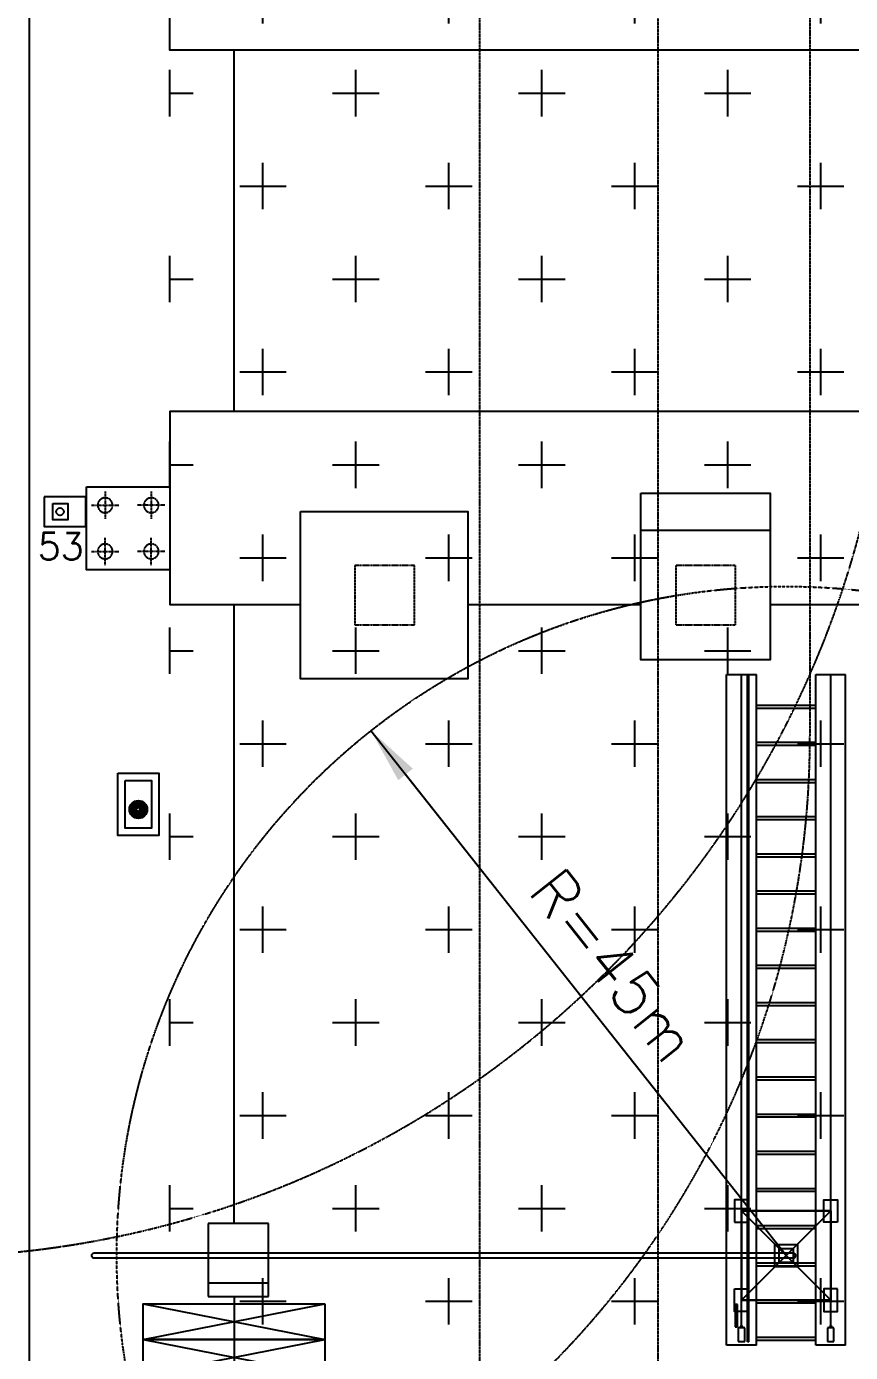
# Model space of a CAD drawing. Header units: inches. Extents: x 2621776591 to 2623670951, y 363331607 to 364354604.
# Drawn here: x 2622798176 to 2622853569, y 363571565 to 363660736 of the extents above; entities that cross this region are included whole.
import ezdxf

# ---------------------------------------------------------------- set-up
doc = ezdxf.new("R2010")
doc.units = ezdxf.units.IN
doc.header["$MEASUREMENT"] = 0
for name, pattern in [('BORDERX2', [3.5, 1, -0.5, 1, -0.5, 0, -0.5]), ('CENTER', [2, 1.25, -0.25, 0.25, -0.25]), ('CENTER2', [1.125, 0.75, -0.125, 0.125, -0.125]), ('HIDDEN', [0.375, 0.25, -0.125]), ('HIDDEN2', [0.1875, 0.125, -0.0625])]:
    doc.linetypes.add(name, pattern=pattern)
for name, color, linetype in [('BOLLARD', 1, 'Continuous'), ('Bollard Nos.', 7, 'Continuous'), ('CAPSTAN', 1, 'Continuous'), ('DIM', 8, 'Continuous'), ('EJECTOR', 6, 'Continuous'), ('PLAN', 2, 'Continuous'), ('RCC SLAB ON WELDING PLANE-1', 2, 'Continuous'), ('ROAD', 2, 'Continuous'), ('TEXT', 7, 'Continuous'), ('TEXT2', 1, 'Continuous'), ('TOWER CRANE POSITION', 90, 'Continuous')]:
    doc.layers.add(name, color=color, linetype=linetype)
doc.layers.add('CRANE', color=7, linetype='Continuous', true_color=0x7f3f7f)
doc.styles.add('ROMANS', font='romans')
doc.dimstyles.new('D1500', dxfattribs={"dimtxt": 3000, "dimasz": 3750, "dimexe": 3000, "dimexo": 3000, "dimgap": 1500, "dimtad": 1, "dimdec": 0, "dimzin": 0, "dimdsep": 46, "dimtxsty": 'ROMANS', "dimcen": 0, "dimclrd": 8, "dimclre": 8, "dimclrt": 1, "dimadec": 0, "dimazin": 0, "dimtfac": 1, "dimtdec": 0, "dimtofl": 0, "dimtmove": 0, "dimatfit": 3, "dimfxl": 2, "dimtolj": 1, "dimtzin": 0, "dimarcsym": 0})

# ---------------------------------------------------------------- blocks, each defined once
blk = doc.blocks.new('A$C3E9357EF')
at = {"layer": 'PLAN'}
blk.add_lwpolyline([(-5600, 0), (0, 0), (0, 5600), (-5600, 5600)], close=True, dxfattribs=at)
at = {"layer": 'TEXT', "color": 9, "linetype": 'CENTER2', "ltscale": 0.3}
for p, q in [((-4350, 5270.634920597076), (-4350, 3429.365079402924)), ((-1250, 5270.634920597076), (-1250, 3429.365079402924)), ((-5270.634920597076, 4350), (-3429.365079402924, 4350)), ((-329.3650794029236, 4350), (-2170.634920597076, 4350)), ((-4350, 329.3650794029236), (-4350, 2170.634920597076)), ((-1250, 329.3650794029236), (-1250, 2170.634920597076)), ((-5270.634920597076, 1250), (-3429.365079402924, 1250)), ((-329.3650794029236, 1250), (-2170.634920597076, 1250))]:
    blk.add_line(p, q, dxfattribs=at)
at = {"layer": 'TEXT', "color": 9, "linetype": 'HIDDEN2', "ltscale": 2}
for centre in [(-4350, 4350), (-1250, 4350), (-4350, 1250), (-1250, 1250)]:
    blk.add_circle(centre, 500, dxfattribs=at)
blk = doc.blocks.new('A$C3CC9201D')
at = {"layer": 'PLAN'}
for p, q in [((-2400.000000953674, 0), (0, 12200)), ((0, 0), (-2400.000000953674, 12200))]:
    blk.add_line(p, q, dxfattribs=at)
blk.add_lwpolyline([(-2400.000000953674, 12200), (0, 12200), (0, 0), (-2400.000000953674, 0)], close=True, dxfattribs=at)
blk = doc.blocks.new('A$C535C27A4')
at = {"layer": 'BOLLARD'}
for points in [[(0, 1000), (0, -1000), (2800, -1000.000000357628), (2800, 999.9999996423721)], [(570, 557.5), (1580, 557.5), (1580, -557.5), (570, -557.5)]]:
    blk.add_lwpolyline(points, close=True, dxfattribs=at)
blk.add_circle((1060.00114774704, 0), 250, dxfattribs=at)
blk = doc.blocks.new('A$C6b66f7a2')
at = {"layer": 'CAPSTAN', "ltscale": 100}
for p, q in [((2622805455.287637, 363608344.6344434), (2622805565.719528, 363608219.4877006)), ((2622805464.285396, 363608352.5742387), (2622805574.717287, 363608227.4274958)), ((2622805575.901909, 363608408.5277127), (2622805627.47863, 363608258.1055056)), ((2622805587.559135, 363608411.5275291), (2622805638.829903, 363608261.9976262)), ((2622805709.719967, 363608436.7287687), (2622805699.314995, 363608270.1495193)), ((2622805721.696626, 363608435.9806756), (2622805711.291654, 363608269.4014264)), ((2622805843.652248, 363608403.7034982), (2622805770.292188, 363608253.7861508)), ((2622805854.430955, 363608398.429082), (2622805781.070896, 363608248.5117341)), ((2622805340.497334, 363608099.6030959), (2622805507.076582, 363608089.1981241)), ((2622805341.245427, 363608111.5797549), (2622805507.824676, 363608101.1747831)), ((2622805357.347507, 363607974.578854), (2622805515.228476, 363608028.7130319)), ((2622805361.239627, 363607963.2275811), (2622805519.120597, 363608017.3617591)), ((2622805373.522603, 363608233.5353755), (2622805523.439951, 363608160.175316)), ((2622805378.79702, 363608244.3140823), (2622805528.714368, 363608170.9540232)), ((2622805424.651863, 363607854.1685249), (2622805549.798606, 363607964.6004151)), ((2622805432.591659, 363607845.1707662), (2622805557.738401, 363607955.6026567)), ((2622805483.638772, 363608166.6382045), (2622805499.188518, 363608198.4153947)), ((2622805532.91202, 363607768.6801482), (2622805606.272079, 363607918.5974969)), ((2622805543.690727, 363607763.4057313), (2622805617.050786, 363607913.3230795)), ((2622805665.646347, 363607731.1285557), (2622805676.05132, 363607897.7078046)), ((2622805677.623006, 363607730.3804623), (2622805688.027978, 363607896.9597114)), ((2622805690.054674, 363608309.3942436), (2622805725.363597, 363608307.1887542)), ((2622805802.647248, 363607747.2306353), (2622805748.51307, 363607905.1116043)), ((2622805813.998522, 363607751.1227561), (2622805759.864343, 363607909.0037252)), ((2622805923.057578, 363607814.5349923), (2622805812.625688, 363607939.6817354)), ((2622805932.055336, 363607822.4747871), (2622805821.623446, 363607947.6215304)), ((2622805954.751315, 363608321.938465), (2622805829.604572, 363608211.5065745)), ((2622805962.69111, 363608312.9407066), (2622805837.544366, 363608202.5088161)), ((2622806008.545856, 363607922.7949558), (2622805858.628552, 363607996.1551069)), ((2622806013.820279, 363607933.5736595), (2622805863.902976, 363608006.9338106)), ((2622806026.103346, 363608203.8816496), (2622805868.222377, 363608149.7474717)), ((2622806029.995467, 363608192.5303768), (2622805872.114498, 363608138.3961986)), ((2622806046.097547, 363608055.529476), (2622805879.518298, 363608065.9344479)), ((2622806046.84564, 363608067.5061351), (2622805880.266391, 363608077.9111067))]:
    blk.add_line(p, q, dxfattribs=at)
at = {"layer": 'CAPSTAN', "linetype": 'HIDDEN', "ltscale": 100}
for p, q in [((2622805767.423183, 363608362.2169694), (2622805734.958508, 363608239.5529031)), ((2622805532.713681, 363608061.7727846), (2622805406.939805, 363608044.9989852)), ((2622805415.009133, 363608157.306312), (2622805537.673199, 363608124.8416361)), ((2622805444.477122, 363607938.6608998), (2622805554.169708, 363608002.4415008)), ((2622805464.444593, 363608258.3317639), (2622805565.34772, 363608181.3968087)), ((2622805518.894338, 363607854.3277222), (2622805595.829294, 363607955.2308491)), ((2622805548.777771, 363608332.7489799), (2622805612.558372, 363608223.0563952)), ((2622805619.919791, 363607804.8922619), (2622805652.384466, 363607927.5563282)), ((2622805838.565203, 363607834.3602513), (2622805774.784602, 363607944.0528358)), ((2622805868.448636, 363608312.7815083), (2622805791.513681, 363608211.8783816)), ((2622805922.89838, 363607908.7774669), (2622805821.995253, 363607985.7124223)), ((2622805942.865852, 363608228.4483308), (2622805833.173266, 363608164.6677307)), ((2622805972.33384, 363608009.802919), (2622805849.669774, 363608042.2675954)), ((2622805979.356972, 363608121.9707195), (2622805853.583095, 363608105.1969203))]:
    blk.add_line(p, q, dxfattribs=at)
at = {"layer": 'CAPSTAN', "linetype": 'HIDDEN', "ltscale": 5}
for p, q in [((2622805507.076665, 363608089.1981188), (2622805585.845928, 363608084.2779862)), ((2622805507.824676, 363608101.1747831), (2622805586.589256, 363608096.2549428)), ((2622805515.228533, 363608028.7130517), (2622805589.8802, 363608054.3095926)), ((2622805519.120597, 363608017.3617591), (2622805593.772322, 363608042.9583195)), ((2622805523.439951, 363608160.175316), (2622805594.326194, 363608125.4880766)), ((2622805528.714368, 363608170.9540232), (2622805599.600611, 363608136.2667831)), ((2622805549.798606, 363607964.6004151), (2622805608.972428, 363608016.8165315)), ((2622805557.738401, 363607955.6026567), (2622805616.912223, 363608007.8187734)), ((2622805565.719528, 363608219.4877006), (2622805617.935644, 363608160.3138794)), ((2622805574.71732, 363608227.4274572), (2622805626.933403, 363608168.2536741)), ((2622805606.272079, 363607918.5974969), (2622805640.959319, 363607989.4837388)), ((2622805617.050786, 363607913.3230795), (2622805651.738026, 363607984.2093223)), ((2622805627.478646, 363608258.1054577), (2622805653.075191, 363608183.4537808)), ((2622805638.829903, 363608261.9976262), (2622805664.426464, 363608187.3459014)), ((2622805676.05132, 363607897.7078046), (2622805680.97116, 363607976.4723848)), ((2622805688.027978, 363607896.9597114), (2622805692.947819, 363607975.7242917)), ((2622805699.314991, 363608270.1494437), (2622805694.395155, 363608191.3849396)), ((2622805711.291654, 363608269.4014264), (2622805706.371814, 363608190.6368462)), ((2622805748.51307, 363607905.1116043), (2622805722.91651, 363607979.7633294)), ((2622805759.864343, 363607909.0037252), (2622805734.267783, 363607983.6554502)), ((2622805770.292188, 363608253.7861508), (2622805735.604948, 363608182.8999084)), ((2622805781.070896, 363608248.5117341), (2622805746.383656, 363608177.6254915)), ((2622805812.625688, 363607939.6817354), (2622805760.40957, 363607998.8555566)), ((2622805821.623446, 363607947.6215304), (2622805769.407329, 363608006.7953516)), ((2622805829.604572, 363608211.5065745), (2622805770.430751, 363608159.2904578)), ((2622805837.544366, 363608202.5088161), (2622805778.370545, 363608150.2926997)), ((2622805858.628552, 363607996.1551069), (2622805787.742332, 363608030.8423895)), ((2622805863.902976, 363608006.9338106), (2622805793.016754, 363608041.6210934)), ((2622805868.222377, 363608149.7474717), (2622805793.570652, 363608124.1509112)), ((2622805872.114498, 363608138.3961986), (2622805797.462773, 363608112.7996386)), ((2622805879.518298, 363608065.9344479), (2622805800.753717, 363608070.854288)), ((2622805880.266391, 363608077.9111067), (2622805801.501811, 363608082.830947))]:
    blk.add_line(p, q, dxfattribs=at)
at = {"layer": 'CAPSTAN'}
for points in [[(2622804318.671488, 363610533.5546154), (2622807068.671487, 363610533.5546154), (2622807068.671487, 363606333.5546154), (2622804318.671488, 363606333.5546154)], [(2622804818.671487, 363610033.5546156), (2622806568.671487, 363610033.5546156), (2622806568.671487, 363606833.5546154), (2622804818.671487, 363606833.5546154)]]:
    blk.add_lwpolyline(points, close=True, dxfattribs=at)
at = {"layer": 'CAPSTAN', "ltscale": 100}
for centre, radius in [((2622805693.177847, 363608083.4880852), 600.0093629341574), ((2622805693.671487, 363608083.5546154), 540.0000000004658), ((2622805693.671487, 363608083.5546154), 530.0000000004657), ((2622805693.671487, 363608083.5546154), 447.8174057775178), ((2622805693.671487, 363608083.5546154), 437.8174057775178), ((2622805469.826742, 363608053.3858846), 26.6267518401146), ((2622805475.320836, 363608141.3440176), 26.6267518401146), ((2622805469.826742, 363608053.3858846), 14.6267518401146), ((2622805475.320836, 363608141.3440176), 14.6267518401146), ((2622805498.410983, 363607970.0206679), 26.6267518401146), ((2622805498.410983, 363607970.0206679), 14.6267518401146), ((2622805514.056836, 363608220.504238), 26.6267518401146), ((2622805514.056836, 363608220.504238), 14.6267518401146), ((2622805556.721864, 363607903.9399647), 26.6267518401146), ((2622805556.721864, 363607903.9399647), 14.6267518401146), ((2622805580.137539, 363608278.8151196), 26.6267518401146), ((2622805580.137539, 363608278.8151196), 14.6267518401146), ((2622805635.882084, 363607865.2039646), 26.6267518401146), ((2622805635.882084, 363607865.2039646), 14.6267518401146), ((2622805663.502756, 363608307.3993596), 26.6267518401146), ((2622805663.502756, 363608307.3993596), 14.6267518401146), ((2622805723.840218, 363607859.7098712), 26.6267518401146), ((2622805723.840218, 363607859.7098712), 14.6267518401146), ((2622805751.460889, 363608301.9052662), 26.6267518401146), ((2622805751.460889, 363608301.9052662), 14.6267518401146), ((2622805807.205434, 363607888.2941116), 26.6267518401146), ((2622805807.205434, 363607888.2941116), 14.6267518401146), ((2622805830.621109, 363608263.1692661), 26.6267518401146), ((2622805830.621109, 363608263.1692661), 14.6267518401146), ((2622805873.286138, 363607946.604993), 26.6267518401146), ((2622805873.286138, 363607946.604993), 14.6267518401146), ((2622805888.931991, 363608197.0885631), 26.6267518401146), ((2622805888.931991, 363608197.0885631), 14.6267518401146), ((2622805912.022138, 363608025.7652129), 26.6267518401146), ((2622805917.516231, 363608113.7233461), 26.6267518401146), ((2622805912.022138, 363608025.7652129), 14.6267518401146), ((2622805917.516231, 363608113.7233461), 14.6267518401146)]:
    blk.add_circle(centre, radius, dxfattribs=at)
at = {"layer": 'CAPSTAN'}
blk.add_circle((2622805693.671487, 363608083.5546154), 600, dxfattribs=at)
at = {"layer": 'CAPSTAN', "linetype": 'CENTER', "ltscale": 0.1}
blk.add_circle((2622805693.671487, 363608083.5546154), 225.8685941878707, dxfattribs=at)
at = {"layer": 'CAPSTAN', "ltscale": 100}
for centre, radius, start, end in [((2622805693.671487, 363608083.5546154), 365.9456681706012, 134.3408460370254, 151.0107512411832), ((2622805446.289879, 363608336.6946489), 12, 41.42579676951355, 134.3408460370254), ((2622805473.283154, 363608360.5140332), 12, 128.5107547109072, 221.4257967695135), ((2622805693.671487, 363608083.5546154), 365.9456681706012, 113.2281097280681, 128.5107547109072), ((2622805556.983121, 363608402.0408446), 20, 18.92580023339716, 113.2281101163746), ((2622805606.477924, 363608418.0143975), 20, 103.572938465106, 198.9258007409562), ((2622805701.817903, 363608023.1101674), 426.3840725396379, 90.52898617959796, 103.5729388493569), ((2622805697.743309, 363608437.4768618), 12, 356.4258029284389, 89.34084615844282), ((2622805733.673285, 363608435.2325822), 12, 83.51075223486104, 176.4258029284389), ((2622805693.671487, 363608083.5546154), 365.9456681706012, 66.8408537950755, 83.51075223486104), ((2622805832.873541, 363608408.9779154), 12, 333.9257987534407, 66.8408537950755), ((2622805865.209662, 363608393.1546646), 12, 61.01073817482995, 153.9257987534408), ((2622805693.671487, 363608083.5546154), 365.9456681706012, 44.34085076567986, 61.01073817482995), ((2622805693.671487, 363608083.5546154), 365.9456681706012, 179.3408478294134, 196.0107569533984), ((2622805339.74924, 363608087.6264375), 12, 86.42580239377612, 179.3408478294134), ((2622805341.99352, 363608123.5564135), 12, 173.5107532888096, 266.4258023937761), ((2622805693.671487, 363608083.5546154), 365.9456681706012, 156.8408500551664, 173.5107532888096), ((2622805353.455386, 363607985.9301268), 12, 196.0107569533984, 288.925797553896), ((2622805365.131749, 363607951.8763083), 12, 108.9257975538959, 201.8408523939271), ((2622805693.671487, 363608083.5546154), 365.9456681706012, 201.8408523939271, 218.5107457637696), ((2622805368.248186, 363608222.7566684), 12, 63.9257987571235, 156.8408500551664), ((2622805384.071437, 363608255.0927895), 12, 151.0107512411832, 243.9257987571235), ((2622805416.712069, 363607863.166283), 12, 218.5107457637696, 311.4258038396924), ((2622805440.531453, 363607836.1730076), 12, 131.4258038396925, 224.3408507656799), ((2622805693.671487, 363608083.5546154), 365.9456681706012, 224.3408507656799, 241.0107381748299), ((2622805506.702536, 363608083.2097944), 6.000000000000001, 0.1056704434923855, 86.42580239377612), ((2622805508.198722, 363608107.1631123), 6.000000000000001, 266.4258023937761, 352.7459340438153), ((2622805693.671487, 363608083.5546154), 180.9692691262811, 180.1056704434924, 195.2459256116433), ((2622805693.671487, 363608083.5546154), 180.9692691262811, 157.605668827814, 172.7459340438153), ((2622805513.282416, 363608034.3886679), 6.000000000000001, 288.925797553896, 15.24592561164324), ((2622805522.133313, 363607773.9545656), 12, 241.0107381748299, 333.9258020877674), ((2622805521.066658, 363608011.6861225), 6.000000000000001, 22.60566813254833, 108.9257975538959), ((2622805520.802742, 363608154.7859622), 6.000000000000001, 337.605668827814, 63.9257987571235), ((2622805693.671487, 363608083.5546154), 180.9692691262811, 202.6056681325483, 217.7459346570975), ((2622805531.351577, 363608176.343376), 6.000000000000001, 243.9257987571235, 330.2459325231898), ((2622805693.671487, 363608083.5546154), 180.9692691262811, 135.1056663430589, 150.2459325231898), ((2622805554.469434, 363607758.1313149), 12, 153.9258020877674, 246.8408537950755), ((2622805693.671487, 363608083.5546154), 365.9456681706012, 246.8408537950755, 263.510752234861), ((2622805545.828709, 363607969.0992943), 6.000000000000001, 311.4258038396924, 37.74593465709745), ((2622805561.708299, 363607951.1037768), 6.000000000000001, 45.10566662884852, 131.4258038396925), ((2622805561.220649, 363608215.5178035), 6.000000000000001, 315.1056663430588, 41.42579676951355), ((2622805693.671487, 363608083.5546154), 180.9692691262811, 225.1056666288485, 240.2459383269259), ((2622805579.216166, 363608231.3973931), 6.000000000000001, 221.4257967695135, 307.7459378255587), ((2622805693.671487, 363608083.5546154), 180.9692691262811, 112.6056726392637, 127.7459378255587), ((2622805600.882726, 363607921.2347051), 6.000000000000001, 333.9258020877674, 60.24593832692587), ((2622805622.44014, 363607910.6858715), 6.000000000000001, 67.60567548924931, 153.9258020877674), ((2622805621.802993, 363608256.1594447), 6.000000000000001, 292.6056726392637, 18.92580458119404), ((2622805693.671487, 363608083.5546154), 180.9692691262811, 247.6056754892493, 262.7459393893432), ((2622805644.505539, 363608263.9436866), 6.000000000000001, 198.9258045811941, 285.2459371605783), ((2622805693.671487, 363608083.5546154), 180.9692691262811, 90.10567507588968, 105.2459371605783), ((2622805653.669688, 363607731.8766488), 12, 263.510752234861, 356.4258029284389), ((2622805670.06299, 363607898.0818514), 6.000000000000001, 356.4258029284389, 82.74593938934325), ((2622805689.599665, 363607729.6323694), 12, 176.4258029284389, 269.3408461584428), ((2622805694.016307, 363607896.5856646), 6.000000000000001, 90.10567507588968, 176.4258029284389), ((2622805693.671487, 363608083.5546154), 365.9456681706012, 269.3408461584428, 286.0107551073921), ((2622805693.326666, 363608270.5235664), 6.000000000000001, 270.1056750758897, 356.4258029284389), ((2622805693.671487, 363608083.5546154), 180.9692691262811, 270.1056750758897, 285.2459371605783), ((2622805717.279984, 363608269.0273796), 6.000000000000001, 176.4258029284389, 262.7459393893432), ((2622805693.671487, 363608083.5546154), 180.9692691262811, 67.60567548924931, 82.74593938934325), ((2622805742.837434, 363607903.1655434), 6.000000000000001, 18.92580458119404, 105.2459371605783), ((2622805765.53998, 363607910.9497858), 6.000000000000001, 112.6056726392637, 198.9258045811941), ((2622805764.902834, 363608256.423359), 6.000000000000001, 247.6056754892493, 333.9257987534407), ((2622805693.671487, 363608083.5546154), 180.9692691262811, 292.6056726392637, 307.7459378255587), ((2622805786.460248, 363608245.8745259), 6.000000000000001, 153.9257987534408, 240.2459383269259), ((2622805693.671487, 363608083.5546154), 180.9692691262811, 45.10566662884852, 60.24593832692587), ((2622805791.295976, 363607743.3385144), 12, 286.0107551073921, 18.92580458119404), ((2622805808.126808, 363607935.7118376), 6.000000000000001, 41.42579676951355, 127.7459378255587), ((2622805825.349794, 363607755.0148767), 12, 198.9258045811941, 291.8408408210707), ((2622805826.122325, 363607951.5914272), 6.000000000000001, 135.1056663430589, 221.4257967695135), ((2622805825.634675, 363608216.0054537), 6.000000000000001, 225.1056666288485, 311.4258038396924), ((2622805693.671487, 363608083.5546154), 180.9692691262811, 315.1056663430588, 330.2458992933745), ((2622805693.671487, 363608083.5546154), 365.9456681706012, 291.8408408210707, 308.5107547109072), ((2622805841.514265, 363608198.0099369), 6.000000000000001, 131.4258038396925, 217.7459346570975), ((2622805693.671487, 363608083.5546154), 180.9692691262811, 22.60566813254833, 37.74593465709745), ((2622805855.991341, 363607990.7657551), 6.000000000000001, 63.92577207965255, 150.2458992933745), ((2622805866.540188, 363608012.3231629), 6.000000000000001, 157.6056321790132, 243.9257720796525), ((2622805866.276317, 363608155.4231082), 6.000000000000001, 202.6056681325483, 288.925797553896), ((2622805693.671487, 363608083.5546154), 180.9692691262811, 337.6056321790132, 352.7459340438153), ((2622805874.060558, 363608132.7205628), 6.000000000000001, 108.9257975538959, 195.2459256116433), ((2622805693.671487, 363608083.5546154), 180.9692691262811, 0.1056704434923855, 15.24592561164324), ((2622805879.144251, 363608059.9461187), 6.000000000000001, 86.42580239377612, 172.7459340438153), ((2622805880.640438, 363608083.8994366), 6.000000000000001, 180.1056704434924, 266.4258023937761), ((2622805914.059819, 363607806.5951976), 12, 308.5107547109072, 41.42579676951355), ((2622805941.053094, 363607830.4145821), 12, 221.4257967695135, 314.3408460370254), ((2622805693.671487, 363608083.5546154), 365.9456681706012, 314.3408460370254, 331.01071465111), ((2622805946.811521, 363608330.9362234), 12, 311.4258038396924, 44.34085076567986), ((2622805970.630905, 363608303.9429482), 12, 38.51074576376956, 131.4258038396925), ((2622805693.671487, 363608083.5546154), 365.9456681706012, 21.84085239392704, 38.51074576376956), ((2622806003.271432, 363607912.0162522), 12, 331.01071465111, 63.92577207965255), ((2622806019.094703, 363607944.3523632), 12, 243.9257720796525, 336.8408133871991), ((2622806022.211225, 363608215.2329224), 12, 288.925797553896, 21.84085239392704), ((2622806033.887588, 363608181.179104), 12, 16.01075695339837, 108.9257975538959), ((2622805693.671487, 363608083.5546154), 365.9456681706012, 336.8408133871991, 353.5107532888097), ((2622805693.671487, 363608083.5546154), 365.9456681706012, 359.3408478294133, 16.01075695339837), ((2622806045.349454, 363608043.552817), 12, 353.5107532888097, 86.42580239377612), ((2622806047.593733, 363608079.4827932), 12, 266.4258023937761, 359.3408478294133)]:
    blk.add_arc(centre, radius, start, end, dxfattribs=at)
at = {"layer": 'CAPSTAN', "linetype": 'HIDDEN', "ltscale": 5}
for start, end in [(179.615482182772, 195.7361109622817), (157.1154841559602, 173.2361162812835), (202.115483789671, 218.236118061892), (134.6154854960635, 150.7361193949838), (224.6154757462951, 240.7361188828895), (112.1154906097808, 128.2361240868342), (247.1154908167329, 263.2361173190409), (89.61547610950531, 105.7361073551991), (269.6154761095053, 285.736107355199), (67.11549081673292, 83.23611731904086), (292.1154906097808, 308.2361240868343), (44.61547574629507, 60.7361188828895), (314.6154854960635, 330.7360828105222), (22.11548378967099, 38.23611806189196), (337.1154474864655, 353.2361162812835), (359.615482182772, 15.73611096228169)]:
    blk.add_arc((2622805693.671487, 363608083.5546154), 107.8327521066491, start, end, dxfattribs=at)
at = {"layer": 'BOLLARD'}
blk.add_blockref('A$C535C27A4', (2622799368.812341, 363628109.7696002), dxfattribs=at)
at = {"layer": 'Bollard Nos.', "style": 'ROMANS'}
blk.add_text('53', height=1800, dxfattribs=at).set_placement((2622798931.436617, 363624877.7296644))
blk = doc.blocks.new('*D169')
at = {"layer": 'Defpoints', "color": 0, "transparency": 16777216}
for p in [(2622821331.452173, 363613378.2858075), (2622849243.693355, 363578080.8809146)]:
    blk.add_point(p, dxfattribs=at)
at = {"layer": 'TOWER CRANE POSITION', "color": 8, "lineweight": -2, "transparency": 16777216}
blk.add_line((2622841047.241579, 363588445.9918751), (2622823657.472271, 363610436.8353996), dxfattribs=at)
at = {"layer": 'TOWER CRANE POSITION', "color": 8, "transparency": 16777216}
blk.add_solid([(2622824147.714006, 363610824.5054159), (2622823167.230537, 363610049.1653831), (2622821331.452173, 363613378.2858075)], dxfattribs=at)
at = {"layer": 'TOWER CRANE POSITION', "color": 10, "transparency": 16777216, "insert": (2622837640.73309, 363597590.3994396), "char_height": 3000, "attachment_point": 5, "rotation": 308.3360019942132, "style": 'ROMANS'}
blk.add_mtext('\\A1;R=45m', dxfattribs=at)
blk = doc.blocks.new('A$C025c3eea')
h = blk.add_hatch()
h.set_pattern_fill('CROSS', color=190, scale=25000)
h.set_pattern_definition([(0, (0, 0), (6250, 6250), [3125, -9375]), (90, (1562.5, -1562.5), (-6249.999999999999, 6250), [3125, -9375])])
h.paths.add_polyline_path([(-36790.66273736954, -137395.1127122641), (-36790.66273736954, -172595.9893831015), (0, -172595.9893831015), (0, 0), (-72063.49206352234, 0), (-72063.49206352234, -133129.3227571249), (-74354.24835014343, -133129.3227571249), (-74354.24835014343, -138929.3227590322), (-61154.24835014343, -138929.3227590322), (-61154.24835014343, -137395.1127122641)])

msp = doc.modelspace()

# ---------------------------------------------------------------- linework, layer by layer
at = {"color": 8}
for p, q in [((2622846643.774648, 363572292.2393559), (2622846643.748733, 363617149.332505)), ((2622846743.774648, 363572292.2393559), (2622846743.748733, 363617149.332505)), ((2622846743.774648, 363572292.2393559), (2622846643.774648, 363572292.2393559))]:
    msp.add_line(p, q, dxfattribs=at)
at = {"layer": 'CRANE', "linetype": 'BORDERX2'}
for p, q in [((2622828621.113186, 364111009.0388685, -2.182787284255018e-08), (2622828621.113186, 363568050.6167499, -2.182787284255018e-08)), ((2622850843.692482, 364108242.3029956, -2.182787284255018e-08), (2622850843.692482, 363612984.5915753, -2.182787284255018e-08)), ((2622840620.733868, 364087548.3841288, -2.182787284255018e-08), (2622840620.733868, 363544555.6585762, -2.182787284255018e-08))]:
    msp.add_line(p, q, dxfattribs=at)
for centre, radius, start, end in [((2622790866.617412, 363643461.751294, -2.182787284255018e-08), 65477.16995748363, 180.40120168114, 0.01999196288929307), ((2622790843.682648, 363612984.5915753, -2.182787284255018e-08), 60000.00983476629, 180, 0)]:
    msp.add_arc(centre, radius, start, end, dxfattribs=at)
at = {"layer": 'EJECTOR'}
for p, q in [((2622814443.793964, 363580233.5546154), (2622810393.793964, 363580233.5546154)), ((2622810393.793964, 363580233.5546154), (2622810393.793964, 363575333.5622429)), ((2622814443.793964, 363575333.5622429), (2622814443.793964, 363580233.5546154)), ((2622814443.793964, 363576233.5546154), (2622810393.793964, 363576233.5546154)), ((2622810393.793964, 363575333.5622429), (2622814443.793964, 363575333.5622429))]:
    msp.add_line(p, q, dxfattribs=at)
at = {"layer": 'PLAN'}
for p, q in [((2622845243.780015, 363572062.2393559), (2622845243.749237, 363617149.332505)), ((2622845243.749237, 363617149.332505), (2622847243.749664, 363617149.332505)), ((2622847243.781109, 363572062.2393558), (2622847243.749664, 363617149.332505)), ((2622851243.775627, 363572062.2393559), (2622851243.745319, 363617149.332505)), ((2622851243.745319, 363617149.332505), (2622853243.744986, 363617149.332505)), ((2622853243.774648, 363572062.2393559), (2622853243.744986, 363617149.332505)), ((2622847243.775627, 363572062.2393559), (2622845243.774648, 363572062.2393559)), ((2622847243.781109, 363572062.2393558), (2622845243.780014, 363572062.2393559)), ((2622853243.774648, 363572062.2393559), (2622851243.775627, 363572062.2393559))]:
    msp.add_line(p, q, dxfattribs=at)
at = {"layer": 'PLAN', "color": 8}
for p, q in [((2622847243.747514, 363615102.8850002), (2622851243.747514, 363615102.8850002)), ((2622847243.747514, 363614902.8850002), (2622851243.747514, 363614902.8850002)), ((2622847243.747514, 363612602.8850002), (2622851243.747514, 363612602.8850002)), ((2622847243.747514, 363612402.8850002), (2622851243.747514, 363612402.8850002)), ((2622847243.747514, 363610102.8850002), (2622851243.747514, 363610102.8850002)), ((2622847243.747514, 363609902.8850002), (2622851243.747514, 363609902.8850002)), ((2622847243.747514, 363607602.8850002), (2622851243.747514, 363607602.8850002)), ((2622847243.747514, 363607402.8850002), (2622851243.747514, 363607402.8850002)), ((2622847243.747514, 363605102.8850002), (2622851243.747514, 363605102.8850002)), ((2622847243.747514, 363604902.8850002), (2622851243.747514, 363604902.8850002)), ((2622847243.747514, 363602602.8850002), (2622851243.747514, 363602602.8850002)), ((2622847243.747514, 363602402.8850002), (2622851243.747514, 363602402.8850002)), ((2622847243.747514, 363600102.8850002), (2622851243.747514, 363600102.8850002)), ((2622847243.747514, 363599902.8850002), (2622851243.747514, 363599902.8850002)), ((2622847243.747514, 363597602.8850002), (2622851243.747514, 363597602.8850002)), ((2622847243.747514, 363597402.8850002), (2622851243.747514, 363597402.8850002)), ((2622847243.747514, 363595102.8850002), (2622851243.747514, 363595102.8850002)), ((2622847243.747514, 363594902.8850002), (2622851243.747514, 363594902.8850002)), ((2622847243.747514, 363592602.8850002), (2622851243.747514, 363592602.8850002)), ((2622847243.747514, 363592402.8850002), (2622851243.747514, 363592402.8850002)), ((2622847243.747514, 363590102.8850002), (2622851243.747514, 363590102.8850002)), ((2622847243.747514, 363589902.8850002), (2622851243.747514, 363589902.8850002)), ((2622847243.747514, 363587602.8850002), (2622851243.747514, 363587602.8850002)), ((2622847243.747514, 363587402.8850002), (2622851243.747514, 363587402.8850002)), ((2622847243.747514, 363585102.8850002), (2622851243.747514, 363585102.8850002)), ((2622847243.747514, 363584902.8850002), (2622851243.747514, 363584902.8850002)), ((2622847243.747514, 363582602.8850002), (2622851243.747514, 363582602.8850002)), ((2622847243.747514, 363582402.8850002), (2622851243.747514, 363582402.8850002)), ((2622847243.747514, 363580102.8850002), (2622851243.747514, 363580102.8850002)), ((2622847243.747514, 363579902.8850002), (2622851243.747514, 363579902.8850002)), ((2622847243.747514, 363577602.8850002), (2622851243.747514, 363577602.8850002)), ((2622847243.747514, 363577402.8850002), (2622851243.747514, 363577402.8850002)), ((2622847243.747514, 363575102.8850002), (2622851243.747514, 363575102.8850002)), ((2622847243.747514, 363574902.8850002), (2622851243.747514, 363574902.8850002)), ((2622847243.747514, 363572602.8850002), (2622851243.747514, 363572602.8850002)), ((2622847243.747514, 363572402.8850002), (2622851243.747514, 363572402.8850002))]:
    msp.add_line(p, q, dxfattribs=at)
at = {"layer": 'RCC SLAB ON WELDING PLANE-1'}
msp.add_line((2622848180.741295, 363626849.332505), (2622839480.741295, 363626849.332505), dxfattribs=at)
for points in [[(2622871055.741295, 363672140.205442), (2622879875.582565, 363672140.205442), (2622879875.582565, 363659156.0784579), (2622807812.090501, 363659156.0784579), (2622807812.090501, 363672140.205442), (2622816605.741295, 363672140.205442)], [(2622871055.741295, 363621858.4594892), (2622879875.582565, 363621858.4594892), (2622879875.582565, 363634842.5864733), (2622807812.090501, 363634842.5864733), (2622807812.090501, 363621858.4594892), (2622816605.741295, 363621858.4594892)], [(2622827855.741295, 363621858.4594892), (2622839480.741295, 363621858.4594892)], [(2622848180.741295, 363621858.4594892), (2622859805.741295, 363621858.4594892)]]:
    msp.add_lwpolyline(points, dxfattribs=at)
for points in [[(2622839480.741295, 363629349.332505), (2622848180.741295, 363629349.332505), (2622848180.741295, 363618149.332505), (2622839480.741295, 363618149.332505)], [(2622816605.741295, 363628124.3325051), (2622827855.741295, 363628124.3325051), (2622827855.741295, 363616874.3325051), (2622816605.741295, 363616874.3325051)]]:
    msp.add_lwpolyline(points, close=True, dxfattribs=at)
at = {"layer": 'RCC SLAB ON WELDING PLANE-1', "linetype": 'HIDDEN'}
for points in [[(2622824250.582565, 363624499.3325051), (2622820250.582565, 363624499.3325051), (2622820250.582565, 363620499.3325051), (2622824250.582565, 363620499.3325051)], [(2622845830.741295, 363624499.332505), (2622841830.741295, 363624499.332505), (2622841830.741295, 363620499.332505), (2622845830.741295, 363620499.332505)]]:
    msp.add_lwpolyline(points, close=True, dxfattribs=at)
at = {"layer": 'ROAD'}
for p, q in [((2622812145.830043, 363634842.5864733), (2622812145.830043, 363659156.0784579)), ((2622812145.830043, 363580233.5546154), (2622812145.830043, 363621858.4594892)), ((2622812145.83814, 363575333.5622428), (2622812145.736989, 363531609.7601055))]:
    msp.add_line(p, q, dxfattribs=at)
at = {"layer": 'TEXT2'}
for p, q in [((2622798343.772159, 364118942.5045891), (2622798343.772156, 363460242.5045891)), ((2622846243.77462, 363573301.1859748), (2622846243.744172, 363617149.332505)), ((2622852243.780173, 363573301.190239), (2622852243.749011, 363617149.332505)), ((2622846243.691327, 363581081.0328269), (2622852243.691217, 363575080.8809146)), ((2622852243.691217, 363581080.8809146), (2622846243.695494, 363575080.8809146)), ((2622845969.786905, 363574786.9929658), (2622845826.200056, 363574786.9929658)), ((2622845826.200056, 363574786.9929658), (2622845826.200056, 363573299.6319929)), ((2622845969.786905, 363573299.6319929), (2622845969.786905, 363574786.9929658)), ((2622845826.200056, 363573299.6319929), (2622845969.786905, 363573299.6319929)), ((2622846459.812147, 363573216.380282), (2622846027.737148, 363573216.380282)), ((2622846027.737148, 363573216.380282), (2622846027.737148, 363572293.5521874)), ((2622846158.927764, 363573301.1859748), (2622846158.927764, 363573216.380282)), ((2622846328.621531, 363573301.1859748), (2622846158.927764, 363573301.1859748)), ((2622846328.621531, 363573216.380282), (2622846328.621531, 363573301.1859748)), ((2622846459.812147, 363572293.5521874), (2622846459.812147, 363573216.380282)), ((2622852459.812207, 363573216.3845462), (2622852027.737208, 363573216.3845462)), ((2622852027.737208, 363573216.3845462), (2622852027.737208, 363572293.5564516)), ((2622852158.927824, 363573301.190239), (2622852158.927824, 363573216.3845462)), ((2622852328.621592, 363573301.190239), (2622852158.927824, 363573301.190239)), ((2622852243.774648, 363573216.380282), (2622852243.774648, 363573216.3845462)), ((2622852328.621592, 363573216.3845462), (2622852328.621592, 363573301.190239)), ((2622852459.812207, 363572293.5564516), (2622852459.812207, 363573216.3845462)), ((2622846027.737148, 363572293.5521874), (2622846459.812147, 363572293.5521874)), ((2622852027.737208, 363572293.5564516), (2622852459.812207, 363572293.5564516))]:
    msp.add_line(p, q, dxfattribs=at)
for points in [[(2622846243.695494, 363575080.8809146), (2622852243.691217, 363575080.8809146), (2622852243.691217, 363581080.8809146), (2622846243.695494, 363581080.8809146)], [(2622848772.499578, 363578552.0726632), (2622849714.882966, 363578552.0726632), (2622849714.882966, 363577609.6891659), (2622848772.499578, 363577609.6891659)]]:
    msp.add_lwpolyline(points, close=True, dxfattribs=at)
at = {"layer": 'TOWER CRANE POSITION', "color": 8}
msp.add_line((2622849243.693355, 363578080.880914), (2622821331.452173, 363613378.2858076), dxfattribs=at)
at = {"layer": 'TOWER CRANE POSITION'}
for p, q in [((2622846243.693356, 363581080.8809146), (2622852243.693356, 363575080.8809146)), ((2622846243.693356, 363575080.8809146), (2622852243.693356, 363581080.8809146))]:
    msp.add_line(p, q, dxfattribs=at)
for points in [[(2622845780.732909, 363580326.9890066), (2622846706.653802, 363580326.9890066), (2622846706.653802, 363581834.7728226), (2622845780.732909, 363581834.7728226)], [(2622852706.653802, 363580326.9890066), (2622851780.732909, 363580326.9890066), (2622851780.732909, 363581834.7728226), (2622852706.653802, 363581834.7728226)], [(2622846243.693356, 363581080.8809146), (2622852243.693356, 363581080.8809146), (2622852243.693356, 363575080.8809146), (2622846243.693356, 363575080.8809146)], [(2622848489.801447, 363578834.7728226), (2622849997.585264, 363578834.7728226), (2622849997.585264, 363577326.9890066), (2622848489.801447, 363577326.9890066)], [(2622845780.732909, 363575834.7728226), (2622846706.653802, 363575834.7728226), (2622846706.653802, 363574326.9890066), (2622845780.732909, 363574326.9890066)], [(2622852706.653802, 363575834.7728226), (2622851780.732909, 363575834.7728226), (2622851780.732909, 363574326.9890066), (2622852706.653802, 363574326.9890066)]]:
    msp.add_lwpolyline(points, close=True, dxfattribs=at)
msp.add_lwpolyline([(2622849696.360102, 363578257.2118964, -0.9999999999999999), (2622849696.360102, 363577904.5499328), (2622802732.401792, 363577904.5499328, -0.9999999999999999), (2622802732.401792, 363578257.2118964)], format="xyb", close=True, dxfattribs=at)
at = {"layer": 'TOWER CRANE POSITION', "color": 90, "linetype": 'HIDDEN', "ltscale": 3}
msp.add_circle((2622849243.693356, 363578080.8809146), 45000, dxfattribs=at)

# ---------------------------------------------------------------- block references
at = {"color": 190}
msp.add_blockref('A$C025c3eea', (2622879875.582565, 363708462.885), dxfattribs=at)
at = {"layer": 'DIM'}
msp.add_blockref('A$C6b66f7a2', (0, 0), dxfattribs=at)
at = {"layer": 'PLAN', "linetype": 'Continuous', "rotation": 270}
for p in [(2622806021.334215, 363572433.5622419), (2622806021.334215, 363570033.562241)]:
    msp.add_blockref('A$C3CC9201D', p, dxfattribs=at)
at = {"layer": 'TEXT2', "color": 10, "xscale": -1, "rotation": 180}
msp.add_blockref('A$C3E9357EF', (2622807812.090501, 363629789.7696002), dxfattribs=at)

# ---------------------------------------------------------------- dimensions: what is measured, and where the dimension line sits
at = {"layer": 'TOWER CRANE POSITION'}
dim = msp.add_radius_dim(center=(2622849243.693355, 363578080.8809146), mpoint=(2622821331.452173, 363613378.2858075), text='R=45m', dimstyle='D1500', override={"dimclrt": 10}, dxfattribs=at)
dim.commit()
dim.dimension.update_dxf_attribs({"geometry": '*D169', "text_midpoint": (2622835287.572764, 363595729.5833609), "dimtype": 164})

doc.saveas('drawing.dxf')
